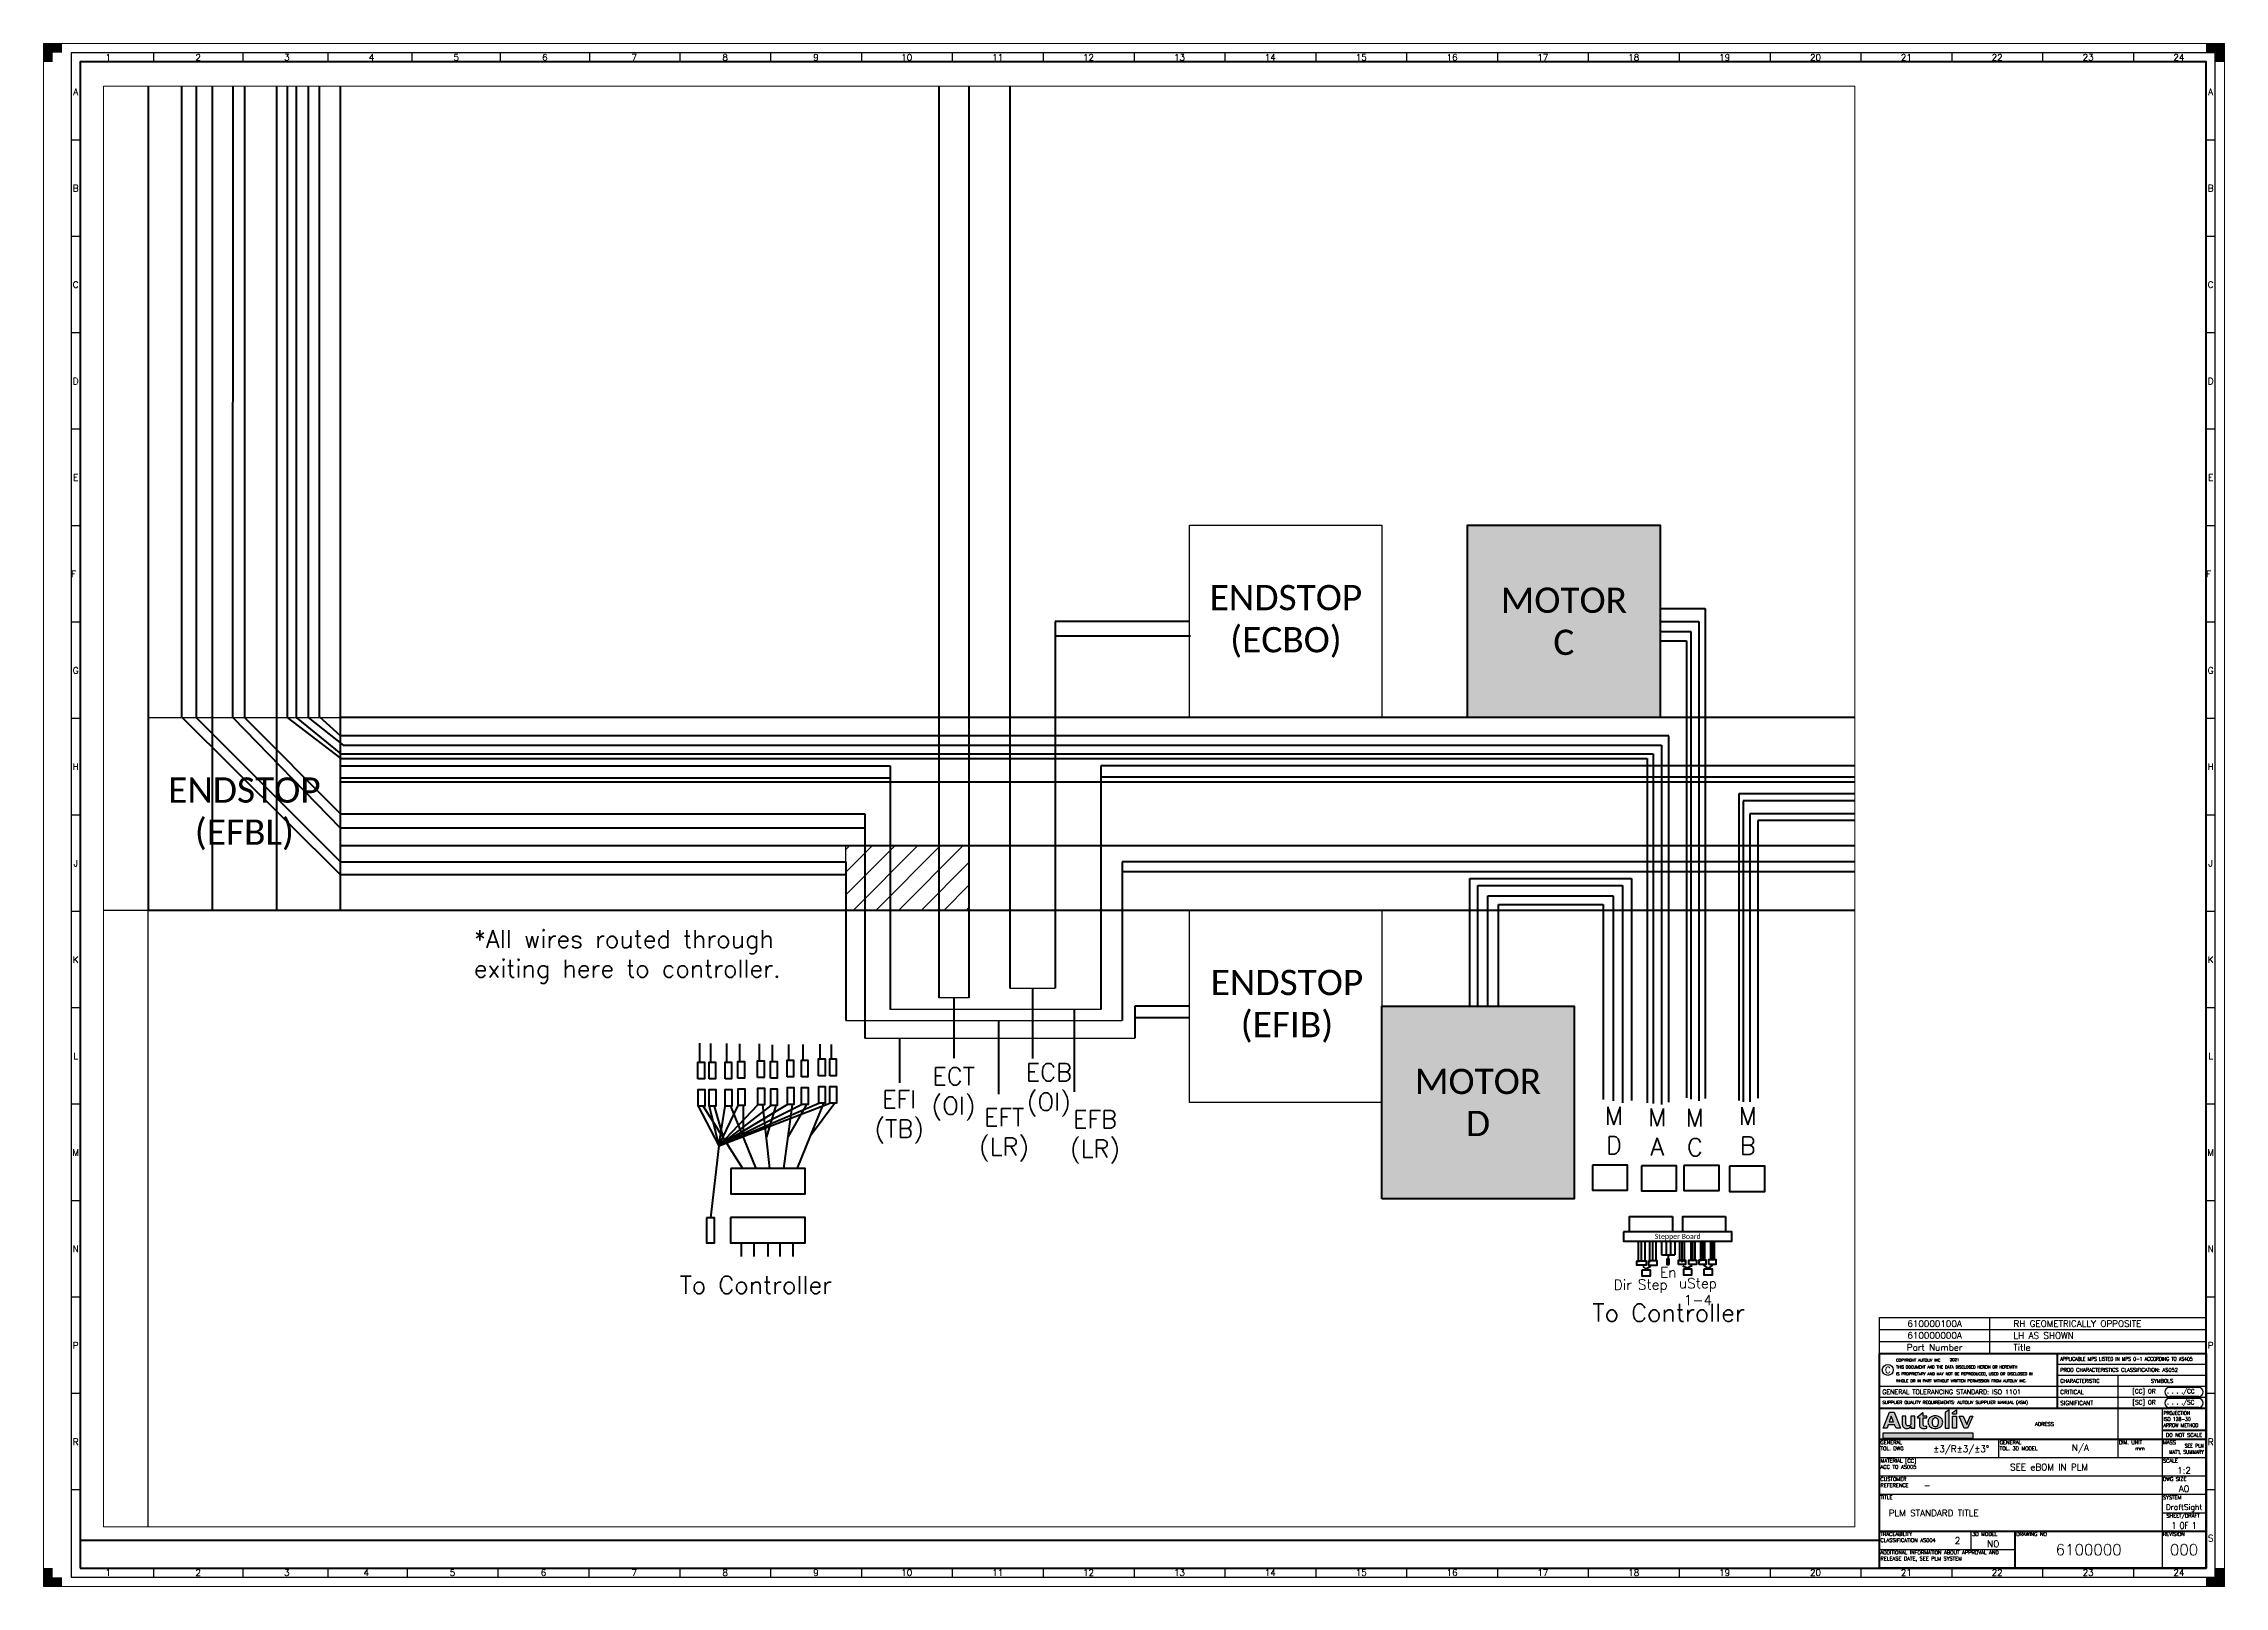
# Paper-space layout 'A0' of a CAD drawing. Header units: millimetres. Extents: x 0 to 1189, y 0 to 841.
# The model-space entities are those that its viewports show. They can reach past a viewport. Long polylines and large blocks are cut down to what shows.
import ezdxf
from ezdxf.enums import TextEntityAlignment as Align

# ---------------------------------------------------------------- set-up
doc = ezdxf.new("R2010")
doc.units = ezdxf.units.MM
doc.layers.get('0').update_dxf_attribs({"lineweight": 25})
for name, color, linetype, lineweight in [('10 - EDGE VISIBLE', 7, 'Continuous', 50), ('30 - DIMENSION', 1, 'Continuous', 25), ('32 - TEXT', 7, 'Continuous', 25)]:
    doc.layers.add(name, color=color, linetype=linetype, lineweight=lineweight)
doc.layers.add('50 - VIEWPORTS', color=253, linetype='Continuous', plot=False)
for name, color, linetype, lineweight, plot in [('60 - CONTRUCTIONAL', 141, 'Continuous', 25, False), ('ENDSTOP COMMON', 200, 'Continuous', 100, False), ('ENDSTOP SIGNAL', 150, 'Continuous', 100, False), ('STEPPER BLACK', 2, 'Continuous', 100, False), ('STEPPER BLUE', 5, 'Continuous', 100, False), ('STEPPER GREEN', 3, 'Continuous', 100, False), ('STEPPER MOTOR', 2, 'Continuous', 100, False), ('STEPPER RED', 1, 'Continuous', 100, False)]:
    doc.layers.add(name, color=color, linetype=linetype, lineweight=lineweight, plot=plot)
doc.styles.add('Header', font='simplex.shx', dxfattribs={"height": 5})
doc.styles.get("Standard").update_dxf_attribs({"font": 'simplex.shx', "height": 3.5})
doc.styles.add('standard 0.8', font='simplex.shx', dxfattribs={"width": 0.8, "height": 3.5})

# ---------------------------------------------------------------- blocks, each defined once
blk = doc.blocks.new('*U5')
at = {"layer": '32 - TEXT'}
for p, q in [((-178, 0), (-178, 6.5)), ((-178, 6.5), (0, 6.5)), ((-118, 6.5), (-118, 0))]:
    blk.add_line(p, q, dxfattribs=at)
at = {"layer": '32 - TEXT', "flags": 8}
blk.add_attdef('PART_NO', text='', height=3.5, dxfattribs=at).set_placement((-148, 3.25), align=Align.MIDDLE_CENTER)
blk.add_attdef('NAME_001', text='', height=3.5, dxfattribs=at).set_placement((-105, 5), align=Align.TOP_LEFT)
blk = doc.blocks.new('Part No_v3')
at = {"layer": '32 - TEXT'}
for p, q in [((-178, 0), (-178, 13)), ((-178, 13), (0, 13)), ((-118, 13), (-118, 0)), ((-178, 6.5), (0, 6.5))]:
    blk.add_line(p, q, dxfattribs=at)
at = {"layer": '32 - TEXT', "char_height": 3.5, "width": 60}
for s, insert, attachment_point in [('Part Number', (-148, 3.25), 5), ('Title', (-105, 3.25), 4)]:
    blk.add_mtext(s, dxfattribs=dict(at, insert=insert, attachment_point=attachment_point))
at = {"layer": '32 - TEXT', "flags": 8}
blk.add_attdef('PART_NO', text='', height=3.5, dxfattribs=at).set_placement((-148, 9.75), align=Align.MIDDLE_CENTER)
blk.add_attdef('NAME_001', text='', height=3.5, dxfattribs=at).set_placement((-105, 11.5), align=Align.TOP_LEFT)
blk = doc.blocks.new('ALV_A0')
at = {"layer": '10 - EDGE VISIBLE'}
blk.add_line((1001, 25), (20, 25), dxfattribs=at)
blk.add_lwpolyline([(20, 10), (1179, 10), (1179, 831), (20, 831)], close=True, dxfattribs=at)
at = {"layer": '32 - TEXT'}
for p, q in [((59.9, 836), (59.9, 831)), ((108.7, 836), (108.7, 831)), ((154.9, 836), (154.9, 831)), ((200.7, 836), (200.7, 831)), ((249, 836), (249, 831)), ((297.7, 836), (297.7, 831)), ((346.8, 836), (346.8, 831)), ((396.3, 836), (396.3, 831)), ((445.9, 836), (445.9, 831)), ((495.4, 836), (495.4, 831)), ((545, 836), (545, 831)), ((594.5, 836), (594.5, 831)), ((644, 836), (644, 831)), ((693.6, 836), (693.6, 831)), ((743.1, 836), (743.1, 831)), ((792.7, 836), (792.7, 831)), ((842.2, 836), (842.2, 831)), ((891.8, 836), (891.8, 831)), ((941.3, 836), (941.3, 831)), ((990.8, 836), (990.8, 831)), ((1040.4, 836), (1040.4, 831)), ((1089.9, 836), (1089.9, 831)), ((1139.5, 836), (1139.5, 831)), ((20, 788.4), (15, 788.4)), ((1184, 788.4), (1179, 788.4)), ((20, 735.9), (15, 735.9)), ((1184, 735.9), (1179, 735.9)), ((20, 683.3), (15, 683.3)), ((1184, 683.3), (1179, 683.3)), ((20, 630.8), (15, 630.8)), ((1184, 630.8), (1179, 630.8)), ((20, 578.2), (15, 578.2)), ((1184, 578.2), (1179, 578.2)), ((20, 525.6), (15, 525.6)), ((1184, 525.6), (1179, 525.6)), ((20, 473.1), (15, 473.1)), ((1184, 473.1), (1179, 473.1)), ((20, 420.5), (15, 420.5)), ((1184, 420.5), (1179, 420.5)), ((20, 367.9), (15, 367.9)), ((1184, 367.9), (1179, 367.9)), ((20, 315.4), (15, 315.4)), ((1184, 315.4), (1179, 315.4)), ((20, 262.8), (15, 262.8)), ((1184, 262.8), (1179, 262.8)), ((20, 210.2), (15, 210.2)), ((1184, 210.2), (1179, 210.2)), ((20, 157.7), (15, 157.7)), ((1184, 157.7), (1179, 157.7)), ((20, 105.1), (15, 105.1)), ((1184, 105.1), (1179, 105.1)), ((20, 52.6), (15, 52.6)), ((1184, 52.6), (1179, 52.6)), ((59.9, 10), (59.9, 5)), ((108.7, 10), (108.7, 5)), ((154.9, 10), (154.9, 5)), ((198.2, 10), (198.2, 5)), ((247.7, 10), (247.7, 5)), ((297.2, 10), (297.2, 5)), ((346.8, 10), (346.8, 5)), ((396.3, 10), (396.3, 5)), ((445.9, 10), (445.9, 5)), ((495.4, 10), (495.4, 5)), ((545, 10), (545, 5)), ((594.5, 10), (594.5, 5)), ((644, 10), (644, 5)), ((693.6, 10), (693.6, 5)), ((743.1, 10), (743.1, 5)), ((792.7, 10), (792.7, 5)), ((842.2, 10), (842.2, 5)), ((891.8, 10), (891.8, 5)), ((941.3, 10), (941.3, 5)), ((990.8, 10), (990.8, 5)), ((1040.4, 10), (1040.4, 5)), ((1089.9, 10), (1089.9, 5)), ((1139.5, 10), (1139.5, 5))]:
    blk.add_line(p, q, dxfattribs=at)
at = {"layer": '32 - TEXT', "lineweight": 18}
blk.add_lwpolyline([(1189, 841), (1189, 0), (0, 0), (0, 841)], close=True, dxfattribs=at)
at = {"layer": '32 - TEXT'}
blk.add_lwpolyline([(1184, 836), (15, 836), (15, 5), (1184, 5)], close=True, dxfattribs=at)
at = {"layer": '32 - TEXT', "lineweight": 5}
for points in [[(5, 836), (10, 836), (0, 841), (10, 841)], [(5, 836), (0, 841), (5, 831), (0, 831)], [(1189, 841), (1184, 836), (1179, 841), (1179, 836)], [(1189, 841), (1189, 831), (1184, 836), (1184, 831)], [(5, 5), (5, 10), (0, 0), (0, 10)], [(5, 5), (0, 0), (10, 5), (10, 0)], [(1189, 0), (1184, 5), (1179, 0), (1179, 5)], [(1189, 0), (1189, 10), (1184, 5), (1184, 10)]]:
    blk.add_solid(points, dxfattribs=at)
at = {"layer": '32 - TEXT', "char_height": 3.5, "attachment_point": 5, "style": 'Header'}
for s, insert, width in [('1', (35.2, 833.5), 49.542), ('2', (84.3, 833.5), 49.542), ('3', (132.6, 833.5), 49.542), ('4', (178.8, 833.5), 49.542), ('5', (225, 833.5), 49.542), ('6', (273.3, 833.5), 49.542), ('7', (322, 833.5), 49.542), ('8', (371.6, 833.5), 49.542), ('9', (421.1, 833.5), 49.542), ('10', (470.6, 833.5), 49.542), ('11', (520.2, 833.5), 49.542), ('12', (569.7, 833.5), 49.542), ('13', (619.3, 833.5), 49.542), ('14', (668.8, 833.5), 49.542), ('15', (718.4, 833.5), 49.542), ('16', (767.9, 833.5), 49.542), ('17', (817.4, 833.5), 49.542), ('18', (867, 833.5), 49.542), ('19', (916.5, 833.5), 49.542), ('20', (966.1, 833.5), 49.542), ('21', (1015.6, 833.5), 49.542), ('22', (1065.1, 833.5), 49.542), ('23', (1114.7, 833.5), 49.542), ('24', (1164.2, 833.5), 49.542), ('A', (17.5, 814.7), 5), ('A', (1181.5, 814.7), 5), ('B', (17.5, 762.2), 5), ('B', (1181.5, 762.2), 5), ('C', (17.5, 709.6), 5), ('C', (1181.5, 709.6), 5), ('D', (17.5, 657), 5), ('D', (1181.5, 657), 5), ('E', (17.5, 604.5), 5), ('E', (1181.5, 604.5), 5), ('\\pxqj;F', (17.5, 551.9), 5), ('\\pxqj;F', (1181.5, 551.9), 5), ('G', (17.5, 499.3), 5), ('G', (1181.5, 499.3), 5), ('H', (17.5, 446.8), 5), ('H', (1181.5, 446.8), 5), ('J', (17.5, 394.2), 5), ('J', (1181.5, 394.2), 5), ('K', (17.5, 341.7), 5), ('K', (1181.5, 341.7), 5), ('L', (17.5, 289.1), 5), ('L', (1181.5, 289.1), 5), ('M', (17.5, 236.5), 5), ('M', (1181.5, 236.5), 5), ('N', (17.5, 184), 5), ('N', (1181.5, 184), 5), ('P', (17.5, 131.4), 5), ('P', (1181.5, 131.4), 5), ('R', (17.5, 78.8), 5), ('R', (1181.5, 78.8), 5), ('S', (1181.5, 26.3), 5), ('1', (35.2, 7.5), 49.542), ('2', (84.3, 7.5), 49.542), ('3', (132.6, 7.5), 49.542), ('4', (175.9, 7.5), 49.542), ('5', (222.9, 7.5), 49.542), ('6', (272.5, 7.5), 49.542), ('7', (322, 7.5), 49.542), ('8', (371.6, 7.5), 49.542), ('9', (421.1, 7.5), 49.542), ('10', (470.6, 7.5), 49.542), ('11', (520.2, 7.5), 49.542), ('12', (569.7, 7.5), 49.542), ('13', (619.3, 7.5), 49.542), ('14', (668.8, 7.5), 49.542), ('15', (718.4, 7.5), 49.542), ('16', (767.9, 7.5), 49.542), ('17', (817.4, 7.5), 49.542), ('18', (867, 7.5), 49.542), ('19', (916.5, 7.5), 49.542), ('20', (966.1, 7.5), 49.542), ('21', (1015.6, 7.5), 49.542), ('22', (1065.1, 7.5), 49.542), ('23', (1114.7, 7.5), 49.542), ('24', (1164.2, 7.5), 49.542)]:
    blk.add_mtext(s, dxfattribs=dict(at, insert=insert, width=width))
blk = doc.blocks.new('ALV_TITLE_BLOCK')
at = {"layer": '32 - TEXT'}
h = blk.add_hatch(color=256, dxfattribs=at)
h.paths.add_polyline_path([(-170, 84.9), (-172.6, 84.9), (-176, 76.2), (-173.9, 76.2), (-173.3, 78), (-169.8, 78), (-169, 76.2), (-166.6, 76.2)])
h.paths.add_polyline_path([(-170.4, 79.7), (-172.7, 79.7), (-171.6, 82.8)], flags=16)
h.paths.add_polyline_path([(-163.6, 82.8), (-165.6, 82.8), (-165.6, 78.4, 0.415654), (-163.3, 76, 0.266964), (-160.9, 77.3), (-160.9, 76.2), (-158.7, 76.2), (-158.7, 82.8), (-160.9, 82.8), (-160.9, 78.8, -0.414215), (-162.2, 77.5), (-162.4, 77.5, -0.414212), (-163.6, 78.7)])
h.paths.add_polyline_path([(-154.2, 81.9), (-152.3, 81.9), (-152.3, 82.8), (-154.2, 82.8), (-154.2, 84.5, 0.629411), (-154.4, 84.6), (-157.5, 82.1, 0.277351), (-157.2, 81.9), (-156.3, 81.9), (-156.3, 77.7, 0.294635), (-155.4, 76.4, 0.052174), (-154.6, 76.1, 0.052779), (-153.9, 76, 0.082763), (-152.3, 76.3), (-152.3, 77.3, -0.098418), (-153.2, 77.1, -0.404443), (-154.2, 78.1)])
h.paths.add_polyline_path([(-143.7, 80.5), (-143.9, 81.1), (-144.3, 81.6), (-144.8, 82.1), (-145.5, 82.5), (-146.3, 82.8), (-147.2, 82.9), (-148.1, 82.9), (-148.5, 82.9), (-149, 82.8), (-149.4, 82.6), (-149.8, 82.4), (-150.1, 82.2), (-150.4, 82), (-150.7, 81.8), (-151, 81.5), (-151.1, 81.2), (-151.3, 80.9), (-151.5, 80.5, 0.106614), (-151.5, 78.5), (-151.2, 78), (-150.9, 77.4), (-150.4, 76.9), (-149.7, 76.5), (-148.9, 76.2), (-148, 76.1), (-147.1, 76.1), (-146.6, 76.2), (-146.2, 76.3), (-145.8, 76.4), (-145.4, 76.6), (-145, 76.8), (-144.7, 77), (-144.4, 77.2), (-144.2, 77.5), (-144, 77.8), (-143.9, 78.1), (-143.7, 78.5, 0.106723)])
h.paths.add_polyline_path([(-149.4, 79.4), (-149.3, 80.2), (-149.1, 80.8), (-148.8, 81.3), (-148.5, 81.6), (-148.1, 81.8, -0.108708), (-147.1, 81.8), (-146.9, 81.7), (-146.6, 81.6), (-146.4, 81.4), (-146.3, 81.2), (-146.1, 81), (-146, 80.7), (-145.9, 80.3), (-145.8, 80), (-145.8, 79.6), (-145.8, 78.9), (-146, 78.2), (-146.3, 77.7), (-146.7, 77.4), (-147.1, 77.2, -0.108718), (-148.1, 77.2), (-148.3, 77.3), (-148.5, 77.4), (-148.7, 77.6), (-148.9, 77.8), (-149.1, 78.1), (-149.2, 78.4), (-149.3, 78.7), (-149.4, 79.1)], flags=16)
h.paths.add_polyline_path([(-140.1, 86.3), (-142.2, 84.8), (-142.2, 76.2), (-140.1, 76.2)])
h.paths.add_polyline_path([(-136.1, 82.8), (-138.2, 82.8), (-138.2, 76.2), (-136.1, 76.2)])
h.paths.add_polyline_path([(-136.1, 86.3), (-138.2, 84.8), (-138.2, 83.8), (-136.1, 83.8)])
h.paths.add_polyline_path([(-132.4, 82.8), (-134.6, 82.8), (-131.8, 76.2), (-130, 76.2), (-127.2, 82.8), (-128.6, 82.8), (-130.5, 78.3)])
h.paths.add_polyline_path([(-127.2, 73.7), (-176, 73.7), (-176, 70.7), (-127.2, 70.7)])
at = {"layer": '10 - EDGE VISIBLE'}
for p, q in [((-178, 0), (-178, 117)), ((-178, 117), (0, 117)), ((-81, 87), (-81, 117)), ((0, 117), (0, 0)), ((0, 87), (-178, 87)), ((0, 75), (-24, 75)), ((0, 70), (-178, 70)), ((0, 20), (-178, 20)), ((-104, 0), (-104, 20)), ((0, 0), (-178, 0))]:
    blk.add_line(p, q, dxfattribs=at)
at = {"layer": '32 - TEXT'}
for p, q in [((0, 111), (-81, 111)), ((0, 99), (-178, 99)), ((0, 105), (-81, 105)), ((-48, 60), (-48, 105)), ((-4, 98.5), (-20, 98.5)), ((0, 93), (-178, 93)), ((-24, 87), (-24, 0)), ((-4, 93.5), (-20, 93.5)), ((-4, 92.5), (-20, 92.5)), ((-4, 87.5), (-20, 87.5)), ((0, 60), (-178, 60)), ((-113, 60), (-113, 70)), ((0, 50), (-178, 50)), ((0, 40), (-178, 40)), ((0, 30), (-24, 30)), ((-128, 10), (-128, 20)), ((-104, 10), (-178, 10))]:
    blk.add_line(p, q, dxfattribs=at)
for points in [[(-170, 84.9), (-166.6, 76.2), (-169, 76.2), (-169.8, 78), (-173.3, 78), (-173.9, 76.2), (-176, 76.2), (-172.6, 84.9)], [(-142.2, 76.2), (-140.1, 76.2), (-140.1, 86.3), (-142.2, 84.8)], [(-136.1, 86.3), (-136.1, 83.8), (-138.2, 83.8), (-138.2, 84.8)], [(-127.2, 73.7), (-127.2, 70.7), (-176, 70.7), (-176, 73.7)], [(-171.6, 82.8), (-172.7, 79.7), (-170.4, 79.7)], [(-136.1, 82.8), (-136.1, 76.2), (-138.2, 76.2), (-138.2, 82.8)], [(-132.4, 82.8), (-130.5, 78.3), (-128.6, 82.8), (-127.2, 82.8), (-130, 76.2), (-131.8, 76.2), (-134.6, 82.8)]]:
    blk.add_lwpolyline(points, close=True, dxfattribs=at)
for points in [[(-153.9, 76, 0.082763), (-152.3, 76.3), (-152.3, 77.3, -0.098418), (-153.2, 77.1, -0.404443), (-154.2, 78.1), (-154.2, 81.9), (-152.3, 81.9), (-152.3, 82.8), (-154.2, 82.8), (-154.2, 84.5, 0.629411), (-154.4, 84.6), (-157.5, 82.1, 0.302776), (-157.2, 81.9), (-156.3, 81.9), (-156.3, 77.7, 0.29723), (-155.4, 76.4, 0.051336), (-154.6, 76.1, 0.052779)], [(-165.6, 82.8), (-165.6, 78.4, 0.415654), (-163.3, 76, 0.266964), (-160.9, 77.3), (-160.9, 76.2), (-158.7, 76.2), (-158.7, 82.8), (-160.9, 82.8), (-160.9, 78.8, -0.414215), (-162.2, 77.5), (-162.4, 77.5, -0.414212), (-163.6, 78.7), (-163.6, 82.8)], [(-143.7, 78.5, 0.106723), (-143.7, 80.5), (-143.9, 81.1), (-144.3, 81.6), (-144.8, 82.1), (-145.5, 82.5), (-146.3, 82.8), (-147.2, 82.9), (-148.1, 82.9), (-148.5, 82.9), (-149, 82.8), (-149.4, 82.6), (-149.8, 82.4), (-150.1, 82.2), (-150.4, 82), (-150.7, 81.8), (-151, 81.5), (-151.1, 81.2), (-151.3, 80.9), (-151.5, 80.5, 0.106614), (-151.5, 78.5), (-151.2, 78), (-150.9, 77.4), (-150.4, 76.9), (-149.7, 76.5), (-148.9, 76.2), (-148, 76.1), (-147.1, 76.1), (-146.6, 76.2), (-146.2, 76.3), (-145.8, 76.4), (-145.4, 76.6), (-145, 76.8), (-144.7, 77), (-144.4, 77.2), (-144.2, 77.5), (-144, 77.8), (-143.9, 78.1)], [(-147.1, 77.2), (-146.7, 77.4), (-146.3, 77.7), (-146, 78.2), (-145.8, 78.9), (-145.8, 79.6), (-145.8, 80), (-145.9, 80.3), (-146, 80.7), (-146.1, 81), (-146.3, 81.2), (-146.4, 81.4), (-146.6, 81.6), (-146.9, 81.7), (-147.1, 81.8, 0.108708), (-148.1, 81.8), (-148.5, 81.6), (-148.8, 81.3), (-149.1, 80.8), (-149.3, 80.2), (-149.4, 79.4), (-149.4, 79.1), (-149.3, 78.7), (-149.2, 78.4), (-149.1, 78.1), (-148.9, 77.8), (-148.7, 77.6), (-148.5, 77.4), (-148.3, 77.3), (-148.1, 77.2, 0.108718)]]:
    blk.add_lwpolyline(points, format="xyb", close=True, dxfattribs=at)
blk.add_lwpolyline([(-165.6, 78.4), (-165.6, 78.4)], dxfattribs=at)
blk.add_circle((-173.5, 108), 3, dxfattribs=at)
for centre, start, end in [((-20, 96), 90, 270), ((-4, 96), 270, 90), ((-20, 90), 90, 270), ((-4, 90), 270, 90)]:
    blk.add_arc(centre, 2.5, start, end, dxfattribs=at)
at = {"flags": 8}
blk.add_attdef('YEAR', (-139.7, 112.8), '', height=1.5, dxfattribs=at)
at = {"layer": '32 - TEXT'}
for s, insert, char_height, width, attachment_point in [('C', (-173.5, 108), 3.5, 6, 5), ('\\pxsm1.5,ql;COPYRIGHT AUTOLIV INC  \\PTHIS DOCUMENT AND THE DATA DISCLOSED HEREIN OR HEREWITH \\PIS PROPRIETARY AND MAY NOT BE REPRODUCED, USED OR DISCLOSED IN \\PWHOLE OR IN PART WITHOUT WRITTEN PERMISSION FROM AUTOLIV INC.', (-125.7, 107.7), 1.5, 86.5, 5), ('{\\W0.8;APPLICABLE MPS LISTED IN MPS 0-1 ACCORDING TO AS405}', (-79.5, 114), 2, 81, 4), ('PROD CHARACTERISTICS CLASSIFICATION: AS052', (-79.5, 108), 2, 81, 4), ('\\pxql;GENERAL TOLERANCING STANDARD: ISO 1101', (-176.5, 96), 2.5, 99.715, 4), ('CHARACTERISTIC', (-79.5, 102), 2, 33, 4), ('CRITICAL', (-79.5, 96), 2.3, 31.5, 4), ('[CC] OR    . . . ./CC', (-23.2, 96), 2.3, 43.5, 5), ('SYMBOLS', (-24, 102), 2, 33, 5), ('\\pxql;SUPPLIER QUALITY REQUIREMENTS: AUTOLIV SUPPLIER MANUAL (ASM)', (-176.5, 90), 1.7, 99.715, 4), ('SIGNIFICANT', (-79.5, 90), 2.3, 31.5, 4), ('[SC] OR    . . . ./SC', (-23.2, 90), 2.3, 43.5, 5), ('\\pxql;{\\W0.9;PROJECTION\\PISO 128-30\\PARROW METHOD}', (-23.2, 85.5), 2, 24, 1), ('\\pxqc;DO NOT SCALE', (-12, 72.5), 2, 24, 5), ('\\pxql;GENERAL \\PTOL. DWG', (-177.5, 69.5), 2, 22, 1), ('\\pxql;MATERIAL [CC]\\PACC TO AS005', (-177.5, 59.5), 2, 27.63, 1), ('\\pxql;GENERAL\\PTOL. 3D MODEL', (-112.5, 69.5), 2, 27.395, 1), ('N/A', (-68.5, 65), 3.5, 41, 5), ('DIM. UNIT\\P\\pxqc;mm', (-47.5, 69.5), 2, 23, 1), ('\\pxql;MASS', (-23.5, 69.5), 2, 22, 1), ('\\pxql;SCALE', (-23.5, 59.5), 2, 22, 1), ('\\pxql;CUSTOMER\\PREFERENCE', (-177.5, 49.5), 2, 22, 1), ('\\pxql;DWG SIZE', (-23.5, 49.5), 2, 22, 1), ('\\pxql;TITLE', (-177.5, 39.5), 2, 22, 1), ('\\pxql;SYSTEM', (-23.5, 39.5), 2, 22, 1), ('\\pxqc;SHEET/DRAFT', (-23.5, 29.5), 2, 22, 1), ('\\pxql;TRACEABILITY\\PCLASSIFICATION AS004', (-177.5, 19.5), 2, 38.352, 1), ('\\pxql;3D MODEL', (-127.5, 19.5), 2, 22, 1), ('\\pxql;DRAWING NO', (-103.5, 19.5), 2, 22, 1), ('\\pxql;REVISION', (-23.5, 19.5), 2, 22, 1), ('\\pxql;ADDITIONAL INFORMATION ABOUT APPROVAL AND RELEASE DATE, SEE PLM SYSTEM', (-177.5, 9.5), 2, 72.501, 1)]:
    blk.add_mtext(s, dxfattribs=dict(at, insert=insert, char_height=char_height, width=width, attachment_point=attachment_point))
at = {"layer": '32 - TEXT', "insert": (-23.2, 71), "char_height": 2, "width": 22, "attachment_point": 1, "style": 'standard 0.8'}
blk.add_mtext("\\pxqr;\\PSEE PLM\\PMAT'L SUMMARY", dxfattribs=at)
at = {"layer": '32 - TEXT', "flags": 8}
for tag, height, p in [('NUM_CC', 2.3, (-53.5, 96)), ('NUM_SC', 2.3, (-53.5, 90)), ('ADRESS_001', 2, (-87.6, 78.5)), ('TOL', 3.5, (-133.5, 65)), ('MATERIAL', 3.5, (-85.6, 55)), ('SCALE', 3.5, (-12, 53.2)), ('DWG_SIZE', 3.5, (-12, 43.2)), ('SYSTEM', 3, (-12, 33.2)), ('TRACE', 3.5, (-135.5, 15)), ('3D', 3.5, (-116, 13.2)), ('DWG_NO', 6, (-64, 10)), ('REV', 6, (-12, 10))]:
    blk.add_attdef(tag, text='', height=height, dxfattribs=at).set_placement(p, align=Align.MIDDLE_CENTER)
for tag, p in [('CUST_REF', (-154, 45)), ('TITLE_001', (-173, 30))]:
    blk.add_attdef(tag, text='', height=3.5, dxfattribs=at).set_placement(p, align=Align.MIDDLE_LEFT)
at = {"layer": '32 - TEXT', "width": 0.8, "flags": 8}
blk.add_attdef('SH', text='', height=3.5, dxfattribs=at).set_placement((-12, 23.2), align=Align.MIDDLE_CENTER)

msp = doc.modelspace()

# ---------------------------------------------------------------- hatches: boundary and pattern name
at = {"layer": '30 - DIMENSION'}
h = msp.add_hatch(dxfattribs=at)
h.set_pattern_fill('ANSI31', color=256, style=0)
h.paths.add_polyline_path([(138.16, 9999.98), (138.16, 10012.68), (162.54, 10012.68), (162.54, 9999.98)])
at = {"layer": 'STEPPER MOTOR'}
h = msp.add_hatch(color=256, dxfattribs=at)
h.set_gradient(color1=(255, 255, 0), color2=(255, 255, 0), one_color=1)
h.paths.add_polyline_path([(244.28, 10857.23), (244.28, 10895.33), (282.38, 10895.33), (282.38, 10857.23)])
h.paths.add_polyline_path([(244.28, 9942.83), (244.28, 9980.93), (282.38, 9980.93), (282.38, 9942.83)])
h = msp.add_hatch(color=256, dxfattribs=at)
h.set_gradient(color1=(255, 255, 0), color2=(255, 255, 0), one_color=1)
h.paths.add_polyline_path([(261.28, 10038.08), (261.28, 10076.18), (299.38, 10076.18), (299.38, 10038.08)])
h = msp.add_hatch(color=256, dxfattribs=at)
h.set_gradient(color1=(255, 255, 0), color2=(255, 255, 0), one_color=1)
h.paths.add_polyline_path([(244.28, 9942.83), (244.28, 9980.93), (282.38, 9980.93), (282.38, 9942.83)])

# ---------------------------------------------------------------- linework, layer by layer
at = {"layer": '10 - EDGE VISIBLE'}
for p, q in [((0, 10838.18), (0, 9999.98)), ((12.7, 10838.18), (12.7, 9999.98)), ((25.4, 10838.18), (25.4, 9999.98)), ((38.1, 9999.98), (38.1, 10800.08)), ((546.1, 10038.08), (38.1, 10038.08)), ((38.1, 10025.38), (546.1, 10025.38)), ((546.1, 10012.68), (38.1, 10012.68)), ((0, 9999.98), (38.1, 9999.98)), ((38.1, 9999.98), (546.1, 9999.98)), ((295.99, 9929.46), (296.59, 9928.97)), ((296.48, 9928.97), (296.74, 9928.97)), ((296.58, 9928.86), (296.48, 9928.97)), ((296.74, 9928.97), (296.58, 9928.86)), ((296.59, 9928.97), (297.59, 9929.5)), ((303.87, 9929.55), (304.75, 9929.12)), ((304.66, 9929.11), (304.86, 9929.11)), ((304.74, 9929), (304.66, 9929.11)), ((304.86, 9929.11), (304.74, 9929)), ((304.75, 9929.12), (305.72, 9929.61)), ((308, 9929.65), (308.89, 9929.04)), ((308.8, 9929.04), (308.98, 9929.04)), ((308.88, 9928.95), (308.8, 9929.04)), ((308.98, 9929.04), (308.88, 9928.96)), ((308.89, 9929.04), (309.84, 9929.69))]:
    msp.add_line(p, q, dxfattribs=at)
for points in [[(108.87, 9966.57), (108.87, 9969.89), (110.15, 9969.89), (110.15, 9966.57)], [(111.06, 9966.57), (111.06, 9969.89), (112.34, 9969.89), (112.34, 9966.57)], [(114.23, 9966.57), (114.23, 9969.89), (115.51, 9969.89), (115.51, 9966.57)], [(116.79, 9966.7), (116.79, 9970.01), (118.07, 9970.01), (118.07, 9966.7)], [(120.69, 9966.82), (120.69, 9970.13), (121.97, 9970.13), (121.97, 9966.82)], [(123.25, 9966.7), (123.25, 9970.01), (124.53, 9970.01), (124.53, 9966.7)], [(126.54, 9966.94), (126.54, 9970.25), (127.82, 9970.25), (127.82, 9966.94)], [(129.34, 9966.94), (129.34, 9970.25), (130.62, 9970.25), (130.62, 9966.94)], [(132.75, 9967.18), (132.75, 9970.5), (134.03, 9970.5), (134.03, 9967.18)], [(134.95, 9967.18), (134.95, 9970.5), (136.22, 9970.5), (136.22, 9967.18)], [(108.92, 9961.15), (108.92, 9964.46), (110.2, 9964.46), (110.2, 9961.15)], [(111.11, 9961.15), (111.11, 9964.46), (112.39, 9964.46), (112.39, 9961.15)], [(114.28, 9961.15), (114.28, 9964.46), (115.56, 9964.46), (115.56, 9961.15)], [(116.84, 9961.27), (116.84, 9964.58), (118.12, 9964.58), (118.12, 9961.27)], [(120.74, 9961.39), (120.74, 9964.71), (122.02, 9964.71), (122.02, 9961.39)], [(123.3, 9961.27), (123.3, 9964.58), (124.58, 9964.58), (124.58, 9961.27)], [(126.59, 9961.51), (126.59, 9964.83), (127.87, 9964.83), (127.87, 9961.51)], [(129.39, 9961.51), (129.39, 9964.83), (130.67, 9964.83), (130.67, 9961.51)], [(132.8, 9961.76), (132.8, 9965.07), (134.08, 9965.07), (134.08, 9961.76)], [(135, 9961.76), (135, 9965.07), (136.27, 9965.07), (136.27, 9961.76)], [(115.41, 9948.78), (115.41, 9943.78), (130.07, 9943.78), (130.07, 9948.78)], [(285.99, 9949.49), (285.99, 9944.49), (292.94, 9944.49), (292.94, 9949.49)], [(295.69, 9949.36), (295.69, 9944.36), (302.64, 9944.36), (302.64, 9949.36)], [(304.12, 9949.42), (304.12, 9944.43), (311.06, 9944.43), (311.06, 9949.42)], [(313.16, 9949.24), (313.16, 9944.24), (320.11, 9944.24), (320.11, 9949.24)], [(110.57, 9939.05), (110.57, 9934.1), (112.15, 9934.1), (112.15, 9939.05)], [(115.34, 9939.09), (115.34, 9934.09), (130.07, 9934.09), (130.07, 9939.09)], [(301.84, 9939.29), (301.84, 9936.24), (293.36, 9936.24), (293.36, 9939.29)], [(312.36, 9939.29), (312.36, 9936.24), (303.88, 9936.24), (303.88, 9939.29)], [(292.15, 9936.24), (292.15, 9934.42), (313.62, 9934.42), (313.62, 9936.24)], [(294.7, 9930.45), (294.7, 9929.73), (296.69, 9929.73), (296.69, 9930.45)], [(295.8, 9928.67), (295.8, 9927.54), (297.49, 9927.54), (297.49, 9928.67)], [(297.12, 9930.53), (297.12, 9929.7), (298.79, 9929.7), (298.79, 9930.53)], [(301.18, 9929.79), (301.18, 9930.88), (300.72, 9930.88), (300.72, 9929.79)], [(303.03, 9929.78), (303.03, 9930.66), (304.41, 9930.66), (304.41, 9929.78)], [(304, 9928.9), (304, 9927.77), (305.69, 9927.77), (305.69, 9928.9)], [(305.1, 9929.81), (305.1, 9930.69), (306.58, 9930.69), (306.58, 9929.81)], [(307.11, 9929.81), (307.11, 9930.75), (308.46, 9930.75), (308.46, 9929.81)], [(308.07, 9928.9), (308.07, 9927.77), (309.76, 9927.77), (309.76, 9928.9)], [(309.04, 9929.79), (309.04, 9930.78), (310.4, 9930.78), (310.4, 9929.79)]]:
    msp.add_lwpolyline(points, close=True, dxfattribs=at)
at = {"layer": '30 - DIMENSION'}
msp.add_lwpolyline([(138.16, 9999.98), (138.16, 10012.68), (162.54, 10012.68), (162.54, 9999.98)], close=True, dxfattribs=at)
at = {"layer": '32 - TEXT'}
msp.add_line((38.1, 10038.08), (146.96, 10038.08), dxfattribs=at)
at = {"layer": '60 - CONTRUCTIONAL'}
for p, q in [((170.61, 9984.54), (179.61, 9984.54)), ((188.66, 9980.26), (146.96, 9980.26)), ((162.54, 9982.57), (156.54, 9982.57)), ((138.16, 9978.12), (192.85, 9978.12)), ((141.88, 9974.64), (195.41, 9974.64))]:
    msp.add_line(p, q, dxfattribs=at)
for p, direction in [((0, 0), (0, 1)), ((0, 9999.98), (1, 0))]:
    msp.add_xline(p, direction, dxfattribs=at)
for points in [[(206.18, 10038.08), (206.18, 10076.18), (244.28, 10076.18), (244.28, 10038.08)], [(0, 9999.98), (0, 10038.08), (38.1, 10038.08), (38.1, 9999.98)], [(206.18, 9961.88), (206.18, 9999.98), (244.28, 9999.98), (244.28, 9961.88)]]:
    msp.add_lwpolyline(points, close=True, dxfattribs=at)
at = {"layer": 'ENDSTOP COMMON'}
for p, q in [((9.53, 10800.08), (9.53, 10038.08)), ((19.05, 10800.08), (19.05, 10038.08)), ((156.54, 10781.03), (156.54, 9982.57)), ((162.54, 10589.65), (162.54, 9982.57)), ((170.61, 10455.23), (170.61, 9984.54)), ((206.18, 10057.13), (179.61, 10057.13)), ((179.61, 10057.13), (179.61, 9984.54)), ((9.53, 10038.08), (38.1, 10009.5)), ((19.05, 10038.08), (38.1, 10019.03)), ((38.1, 10028.55), (146.96, 10028.55)), ((146.96, 10028.55), (146.96, 9980.26)), ((546.1, 10028.55), (188.66, 10028.55)), ((188.66, 10028.55), (188.66, 9980.26)), ((38.1, 10019.03), (141.88, 10019.03)), ((141.88, 10019.03), (141.88, 9974.64)), ((38.1, 10009.5), (138.16, 10009.5)), ((138.16, 10009.5), (138.16, 9978.12)), ((546.1, 10009.5), (192.85, 10009.5)), ((192.85, 10009.5), (192.85, 9978.12)), ((175.11, 9984.54), (175.11, 9970.59)), ((159.54, 9982.57), (159.54, 9970.67)), ((183.38, 9980.26), (183.38, 9963.96)), ((206.18, 9980.93), (195.41, 9980.93)), ((195.41, 9980.93), (195.41, 9974.64)), ((168.4, 9978.12), (168.4, 9963.5)), ((109.22, 9969.89), (109.22, 9973.64)), ((111.41, 9969.89), (111.41, 9973.59)), ((114.58, 9969.89), (114.58, 9973.54)), ((117.14, 9970.01), (117.14, 9973.49)), ((121.04, 9970.13), (121.04, 9973.49)), ((123.6, 9970.01), (123.6, 9973.28)), ((126.89, 9970.25), (126.89, 9973.36)), ((129.69, 9970.25), (129.69, 9973.33)), ((133.1, 9970.5), (133.1, 9973.41)), ((135.3, 9970.5), (135.3, 9973.33)), ((148.8, 9974.64), (148.8, 9965.79)), ((108.92, 9961.15), (112.99, 9953.29)), ((111.11, 9961.15), (112.99, 9953.29)), ((112.99, 9953.29), (132.8, 9961.76)), ((112.99, 9953.29), (134.95, 9961.76)), ((126.59, 9961.51), (112.99, 9953.29)), ((112.99, 9953.29), (129.39, 9961.51)), ((120.74, 9961.39), (112.99, 9953.29)), ((112.99, 9953.29), (116.84, 9961.27)), ((123.3, 9961.27), (112.99, 9953.29)), ((112.99, 9953.29), (114.28, 9961.15)), ((112.99, 9953.29), (111.36, 9939.05)), ((303.68, 9934.21), (303.68, 9930.29)), ((305.82, 9934.36), (305.82, 9930.7)), ((307.77, 9934.29), (307.77, 9930.63)), ((309.71, 9934.39), (309.71, 9930.73))]:
    msp.add_line(p, q, dxfattribs=at)
at = {"layer": 'ENDSTOP SIGNAL'}
for p, q in [((6.69, 10038.14), (6.69, 10800.08)), ((17.22, 10800.08), (16.67, 10038.08)), ((206.38, 10054.23), (179.61, 10054.23)), ((38.1, 10006.97), (6.69, 10038.14)), ((16.79, 10038.08), (37.99, 10016.26)), ((146.96, 10026.11), (38.1, 10026.11)), ((546.34, 10026.29), (188.66, 10026.29)), ((37.99, 10016.26), (141.88, 10016.26)), ((138.2, 10006.97), (38.1, 10006.97)), ((545.95, 10007.57), (192.85, 10007.57)), ((206.27, 9978.63), (195.41, 9978.63)), ((109.92, 9961.15), (117.78, 9948.77)), ((112.11, 9961.15), (113.85, 9954.96)), ((115.28, 9961.15), (120.3, 9948.8)), ((117.84, 9961.27), (117.84, 9954.86)), ((123.1, 9948.78), (121.74, 9961.39)), ((124.3, 9961.27), (122.42, 9955.09)), ((125.89, 9948.8), (127.59, 9961.51)), ((130.39, 9961.51), (126.74, 9955.16)), ((128.54, 9948.77), (133.8, 9961.76)), ((135.99, 9961.76), (131.17, 9955.26)), ((117.5, 9931.37), (117.5, 9934.09)), ((119.97, 9931.37), (119.97, 9934.09)), ((122.71, 9934.09), (122.71, 9931.41)), ((125.12, 9931.37), (125.12, 9934.09)), ((127.72, 9931.37), (127.72, 9934.09))]:
    msp.add_line(p, q, dxfattribs=at)
at = {"layer": 'STEPPER BLACK'}
for p, q in [((27.49, 10799.97), (27.49, 10038.08)), ((299.47, 10053.26), (304.59, 10053.26)), ((304.59, 10053.26), (304.59, 9962.78)), ((27.49, 10038.08), (38.14, 10029.98)), ((38.14, 10029.98), (296.81, 10029.98)), ((296.81, 10029.98), (296.81, 9961.78)), ((546.33, 10022.99), (314.96, 10022.99)), ((314.96, 10022.99), (314.96, 9962.25)), ((267.4, 9980.99), (267.4, 10001.09)), ((267.4, 10001.09), (288.12, 10001.09)), ((288.12, 10001.09), (288.12, 9962.46)), ((297.32, 9934.42), (297.32, 9930.29)), ((297.89, 9934.42), (297.89, 9930.41)), ((298.56, 9934.42), (298.56, 9930.49))]:
    msp.add_line(p, q, dxfattribs=at)
at = {"layer": 'STEPPER BLUE'}
for p, q in [((33.92, 10038.24), (33.92, 10800.08)), ((299.31, 10059.67), (308.32, 10059.67)), ((308.32, 10059.67), (308.32, 9962.67)), ((38.1, 10034.46), (33.92, 10038.24)), ((301.15, 10034.46), (38.1, 10034.46)), ((301.15, 9961.96), (301.15, 10034.46)), ((546.12, 10017.71), (318.75, 10017.71)), ((318.75, 10017.71), (318.75, 9962.71)), ((261.69, 9981.09), (261.69, 10006.24)), ((261.69, 10006.24), (293.76, 10006.24)), ((293.76, 10006.24), (293.76, 9962.28)), ((295.03, 9934.41), (295.03, 9930.29)), ((295.62, 9934.42), (295.62, 9930.33)), ((296.34, 9934.42), (296.34, 9930.37))]:
    msp.add_line(p, q, dxfattribs=at)
at = {"layer": 'STEPPER GREEN'}
for p, q in [((29.32, 10799.98), (29.32, 10038.08)), ((299.62, 10055.16), (305.47, 10055.16)), ((305.47, 10055.16), (305.47, 9962.55)), ((29.32, 10038.08), (38.15, 10030.93)), ((38.15, 10030.93), (298.05, 10030.93)), ((298.05, 10030.93), (298.05, 9961.7)), ((546.18, 10021.6), (315.85, 10021.6)), ((315.85, 10021.6), (315.85, 9961.99)), ((265.25, 9980.99), (265.25, 10002.8)), ((265.25, 10002.8), (290.11, 10002.8)), ((290.11, 10002.8), (290.11, 9962.23)), ((303.26, 9934.21), (303.26, 9930.4)), ((305.46, 9934.42), (305.46, 9930.55)), ((307.41, 9934.34), (307.41, 9930.47)), ((309.35, 9934.44), (309.35, 9930.57))]:
    msp.add_line(p, q, dxfattribs=at)
at = {"layer": 'STEPPER MOTOR'}
for points in [[(261.28, 10038.08), (261.28, 10076.18), (299.38, 10076.18), (299.38, 10038.08)], [(244.28, 9942.83), (244.28, 9980.93), (282.38, 9980.93), (282.38, 9942.83)]]:
    msp.add_lwpolyline(points, close=True, dxfattribs=at)
at = {"layer": 'STEPPER RED'}
for p, q in [((31.69, 10800.26), (31.69, 10038.08)), ((299.38, 10057.13), (307.08, 10057.14)), ((307.08, 10057.14), (307.08, 9962.22)), ((31.69, 10038.08), (38.62, 10032.64)), ((38.62, 10032.64), (299.66, 10032.64)), ((299.66, 10032.64), (299.66, 9961.48)), ((546.1, 10019.03), (317.17, 10019.03)), ((317.17, 10019.03), (317.17, 9961.98)), ((263.33, 9980.93), (263.33, 10004.85)), ((263.33, 10004.85), (291.97, 10004.85)), ((291.97, 10004.85), (291.97, 9961.82)), ((299.67, 9934.42), (299.67, 9931.74)), ((300.59, 9934.42), (300.59, 9931.74)), ((301.48, 9934.42), (301.48, 9931.74)), ((302.28, 9934.42), (302.28, 9931.74)), ((304.14, 9934.16), (304.14, 9930.34)), ((306.24, 9934.36), (306.24, 9930.6)), ((308.18, 9934.29), (308.18, 9930.53)), ((310.12, 9934.39), (310.12, 9930.62)), ((299.67, 9931.74), (302.28, 9931.74)), ((300.98, 9931.74), (300.98, 9930.01))]:
    msp.add_line(p, q, dxfattribs=at)

# ---------------------------------------------------------------- texts
at = {"layer": '10 - EDGE VISIBLE', "insert": (292.15, 9935.87), "char_height": 1, "width": 21.4625, "attachment_point": 1}
msp.add_mtext('{\\pxqc;\\fCalibri|b0|i0|c0|p0;Stepper Board}', dxfattribs=at)
at = {"layer": '30 - DIMENSION', "insert": (64.5, 9995.97), "char_height": 3.5, "width": 67.5333, "attachment_point": 1}
msp.add_mtext('{*All wires routed through exiting here to controller. }', dxfattribs=at)
at = {"layer": '32 - TEXT'}
for s, insert, char_height, width, attachment_point in [('{\\pxqc;\\fCalibri|b0|i0|c0|p0;ENDSTOP\\P(ECBO)}', (225.3, 10057.13), 5, 38.2412, 5), ('{\\pxqc;\\fCalibri|b0|i0|c0|p0;MOTOR\\PC}', (280.33, 10057.13), 5, 38.1, 5), ('{\\pxqc;\\fCalibri|b0|i0|c0|p0;ENDSTOP\\P(EFBL)}', (19.05, 10019.03), 5, 38.1, 5), ('{\\pxqc;\\fCalibri|b0|i0|c0|p0;ENDSTOP\\P(EFIB)}', (225.5, 9980.93), 5, 38.6378, 5), ('{\\pxqc;ECT\\P(OI)}', (159.49, 9963.58), 3.5, 9.7486, 5), ('{\\pxqc;ECB\\P(OI)}', (178.36, 9964.36), 3.5, 9.7486, 5), ('{\\pxqc;\\fCalibri|b0|i0|c0|p0;MOTOR\\PD}', (263.33, 9961.88), 5, 38.1, 5), ('{\\pxqc;EFI\\P(TB)}', (148.72, 9959.01), 3.5, 9.7486, 5), ('{\\pxqc;EFT\\P(LR)}', (169.48, 9955.46), 3.5, 9.7486, 5), ('{\\pxqc;EFB\\P(LR)}', (187.5, 9955.07), 3.5, 9.7486, 5), ('{M\\PD}', (290.26, 9956.32), 3.5, 9.7486, 5), ('{M\\PA}', (298.84, 9956.05), 3.5, 9.7486, 5), ('{M\\PC}', (306.29, 9955.95), 3.5, 9.7486, 5), ('{M\\PB}', (316.76, 9956.26), 3.5, 9.7486, 5), ('{En}', (301, 9928.26), 2, 9.7486, 5), ('{To Controller}', (105.26, 9927.5), 3.5, 36.7476, 1), ('{Dir}', (291.99, 9925.78), 2, 9.7486, 5), ('{Step}', (297.94, 9925.5), 2, 9.7486, 5), ('{uStep\\P1-4}', (306.88, 9924.42), 2, 9.7486, 5), ('{To Controller}', (286.01, 9921.99), 3.5, 36.7476, 1)]:
    msp.add_mtext(s, dxfattribs=dict(at, insert=insert, char_height=char_height, width=width, attachment_point=attachment_point))

psp = doc.layouts.new('A0')

# ---------------------------------------------------------------- block references
ref = psp.add_blockref('ALV_TITLE_BLOCK', (1179, 10))
ref.add_attrib('DWG_NO', '6100000', dxfattribs={"layer": '32 - TEXT', "height": 6, "flags": 8}).set_placement((1115, 20), align=Align.MIDDLE_CENTER)
ref.add_attrib('REV', '000', dxfattribs={"layer": '32 - TEXT', "height": 6, "flags": 8}).set_placement((1167, 20), align=Align.MIDDLE_CENTER)
ref.add_attrib('TITLE_001', 'PLM STANDARD TITLE', (1006, 38.2), dxfattribs={"layer": '32 - TEXT', "height": 3.5, "flags": 8})
ref.add_attrib('SH', '1 OF 1', dxfattribs={"layer": '32 - TEXT', "height": 3.5, "width": 0.8, "flags": 8}).set_placement((1167, 33.2), align=Align.MIDDLE_CENTER)
ref.add_attrib('CUST_REF', '-', dxfattribs={"layer": '32 - TEXT', "height": 3.5, "flags": 8}).set_placement((1025, 55), align=Align.MIDDLE_LEFT)
ref.add_attrib('MATERIAL', 'SEE eBOM IN PLM', dxfattribs={"layer": '32 - TEXT', "height": 3.5, "flags": 8}).set_placement((1093.4, 65), align=Align.MIDDLE_CENTER)
ref.add_attrib('TOL', '%%p3/R%%p3/%%p3%%d', dxfattribs={"layer": '32 - TEXT', "height": 3.5, "flags": 8}).set_placement((1045.5, 75), align=Align.MIDDLE_CENTER)
ref.add_attrib('TRACE', '2', dxfattribs={"layer": '32 - TEXT', "height": 3.5, "flags": 8}).set_placement((1043.5, 25), align=Align.MIDDLE_CENTER)
ref.add_attrib('3D', 'NO', dxfattribs={"layer": '32 - TEXT', "height": 3.5, "flags": 8}).set_placement((1063, 23.2), align=Align.MIDDLE_CENTER)
ref.add_attrib('SCALE', '1:2', dxfattribs={"layer": '32 - TEXT', "height": 3.5, "flags": 8}).set_placement((1167, 63.2), align=Align.MIDDLE_CENTER)
ref.add_attrib('DWG_SIZE', 'A0', dxfattribs={"layer": '32 - TEXT', "height": 3.5, "flags": 8}).set_placement((1167, 53.2), align=Align.MIDDLE_CENTER)
ref.add_attrib('SYSTEM', 'DraftSight', dxfattribs={"layer": '32 - TEXT', "height": 3, "flags": 8}).set_placement((1167, 43.2), align=Align.MIDDLE_CENTER)
ref.add_attrib('YEAR', '2021', (1039.3, 122.8), dxfattribs={"height": 1.5, "flags": 8})
ref.add_attrib('ADRESS_001', 'ADRESS', (1085.8, 87.5), dxfattribs={"layer": '32 - TEXT', "height": 2, "flags": 8})
at = {"layer": '32 - TEXT'}
psp.add_blockref('ALV_A0', (0, 0), dxfattribs=at)
ref = psp.add_blockref('*U5', (1179, 140), dxfattribs=at)
ref.add_attrib('PART_NO', '610000100A', dxfattribs={"height": 3.5}).set_placement((1031, 143.2), align=Align.MIDDLE_CENTER)
ref.add_attrib('NAME_001', 'RH GEOMETRICALLY OPPOSITE', (1074, 141.5), dxfattribs={"height": 3.5})
ref = psp.add_blockref('Part No_v3', (1179, 127), dxfattribs=at)
ref.add_attrib('PART_NO', '610000000A', dxfattribs={"height": 3.5, "flags": 8}).set_placement((1031, 136.8), align=Align.MIDDLE_CENTER)
ref.add_attrib('NAME_001', 'LH AS SHOWN', (1074, 135), dxfattribs={"height": 3.5, "flags": 8})

# ---------------------------------------------------------------- viewports
at = {"layer": '50 - VIEWPORTS'}
psp.add_viewport(center=(510.1, 425.1), size=(954.9, 785.311), view_center_point=(164.56, 10020.47), view_height=285.2213, dxfattribs=at)

doc.saveas('drawing.dxf')
